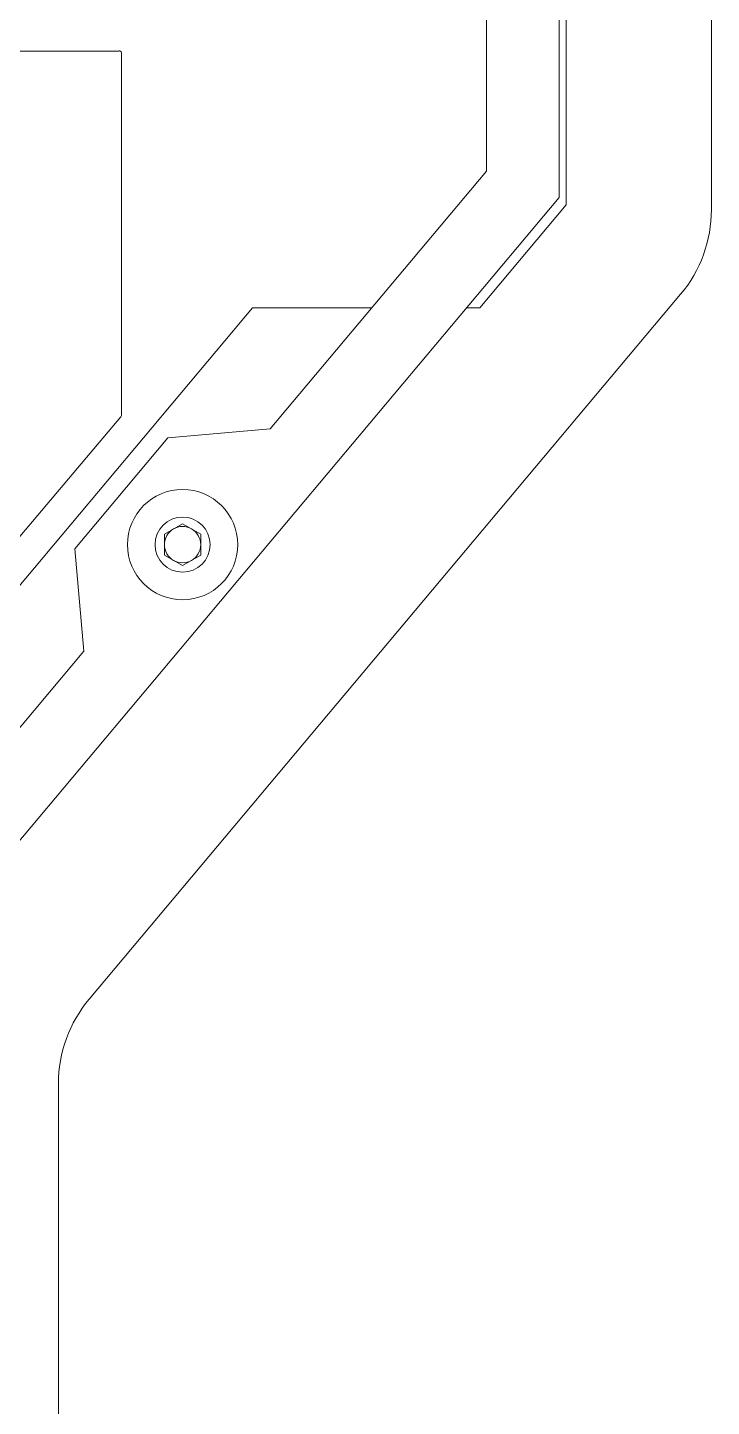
# Model space of a CAD drawing. Header units: millimetres. Extents: x -1 to 210, y -10 to 305.
# Drawn here: x 162.8 to 209.9, y 99.5 to 194.5 of the extents above; entities that cross this region are included whole.
import ezdxf

# ---------------------------------------------------------------- set-up
doc = ezdxf.new("R2010")
doc.units = ezdxf.units.MM

msp = doc.modelspace()

# ---------------------------------------------------------------- linework, layer by layer
at = {"color": 7, "linetype": 'Continuous', "lineweight": 15}
for p, q in [((199.429, 182.811), (199.429, 248.197)), ((199.929, 248.368), (199.929, 182.311)), ((209.929, 181.972), (209.929, 248.368)), ((194.429, 184.631), (194.429, 246.378)), ((169.1, 192.912), (107.678, 192.912)), ((169.266, 167.791), (169.266, 192.791)), ((179.518, 166.861), (194.429, 184.631)), ((154.429, 129.182), (199.429, 182.811)), ((199.929, 182.311), (193.971, 175.211)), ((167.05, 127.571), (207.807, 176.143)), ((142.929, 133.05), (178.306, 175.211)), ((186.525, 175.211), (178.306, 175.211)), ((193.971, 175.211), (193.052, 175.211)), ((131.236, 122.709), (169.236, 167.709)), ((172.474, 166.245), (179.518, 166.861)), ((166.062, 158.604), (172.474, 166.245)), ((172.231, 159.611), (173.481, 160.332)), ((173.481, 160.332), (174.731, 159.611)), ((172.231, 158.167), (172.231, 159.611)), ((174.731, 159.611), (174.731, 158.167)), ((166.679, 151.559), (166.062, 158.604)), ((173.481, 157.446), (172.231, 158.167)), ((174.731, 158.167), (173.481, 157.446)), ((149.429, 131.002), (166.679, 151.559)), ((164.929, 25.389), (164.929, 121.742))]:
    msp.add_line(p, q, dxfattribs=at)
for radius in [3.8, 1.9]:
    msp.add_circle((173.481, 158.889), radius, dxfattribs=at)
for centre, radius, start, end in [((169.139, 192.792), 0.127, 359.67476, 108.14659), ((200.861, 181.972), 9.068, 320, 0), ((169.15, 167.787), 0.116, 317.75402, 2.05735), ((173.481, 158.889), 1.25, 120, 180), ((173.481, 158.889), 1.25, 60, 120), ((173.481, 158.889), 1.25, 0, 60), ((173.481, 158.889), 1.25, 180, 240), ((173.481, 158.889), 1.25, 300, 0), ((173.481, 158.889), 1.25, 240, 300), ((173.996, 121.742), 9.068, 140, 180)]:
    msp.add_arc(centre, radius, start, end, dxfattribs=at)

doc.saveas('drawing.dxf')
